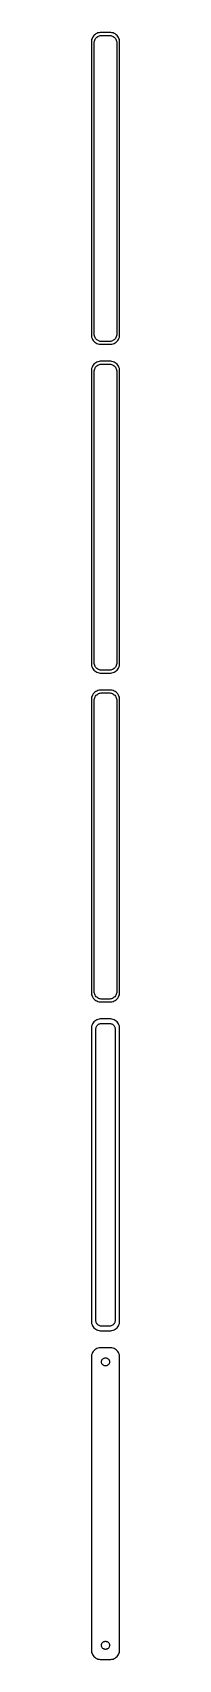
# Model space of a CAD drawing. Header units: metres. Extents: x -8 to 8, y 788 to 1648.
import ezdxf

# ---------------------------------------------------------------- set-up
doc = ezdxf.new("R2010")
doc.units = ezdxf.units.M

msp = doc.modelspace()

# ---------------------------------------------------------------- linework, layer by layer
for p, q in [((-7.34291, 1644.74), (-7.46057, 1644.13)), ((-7.14888, 1645.34), (-7.34291, 1644.74)), ((-6.88153, 1645.91), (-7.14888, 1645.34)), ((-6.54507, 1646.44), (-6.88153, 1645.91)), ((-6.14484, 1646.92), (-6.54507, 1646.44)), ((-5.68712, 1647.35), (-6.14484, 1646.92)), ((-5.7191, 1644.47), (-5.50522, 1644.93)), ((-5.17912, 1647.72), (-5.68712, 1647.35)), ((-5.50522, 1644.93), (-5.23605, 1645.35)), ((-5.23605, 1645.35), (-4.91586, 1645.74)), ((-4.62889, 1648.02), (-5.17912, 1647.72)), ((-4.91586, 1645.74), (-4.54968, 1646.08)), ((-4.04507, 1648.26), (-4.62889, 1648.02)), ((-4.54968, 1646.08), (-4.1433, 1646.38)), ((-4.1433, 1646.38), (-3.70311, 1646.62)), ((-3.4369, 1648.41), (-4.04507, 1648.26)), ((-3.70311, 1646.62), (-3.23605, 1646.8)), ((-2.81395, 1648.49), (-3.4369, 1648.41)), ((-3.23605, 1646.8), (-2.74951, 1646.93)), ((2.81395, 1648.49), (-2.81395, 1648.49)), ((-2.74951, 1646.93), (-2.25116, 1646.99)), ((-2.25116, 1646.99), (2.25116, 1646.99)), ((2.25116, 1646.99), (2.74951, 1646.93)), ((2.74951, 1646.93), (3.23605, 1646.8)), ((3.4369, 1648.41), (2.81395, 1648.49)), ((3.23605, 1646.8), (3.70311, 1646.62)), ((4.04507, 1648.26), (3.4369, 1648.41)), ((3.70311, 1646.62), (4.1433, 1646.38)), ((4.62889, 1648.02), (4.04507, 1648.26)), ((4.1433, 1646.38), (4.54968, 1646.08)), ((4.54968, 1646.08), (4.91586, 1645.74)), ((5.17912, 1647.72), (4.62889, 1648.02)), ((4.91586, 1645.74), (5.23605, 1645.35)), ((5.68712, 1647.35), (5.17912, 1647.72)), ((5.23605, 1645.35), (5.50522, 1644.93)), ((5.50522, 1644.93), (5.7191, 1644.47)), ((6.14484, 1646.92), (5.68712, 1647.35)), ((6.54507, 1646.44), (6.14484, 1646.92)), ((6.88153, 1645.91), (6.54507, 1646.44)), ((7.14888, 1645.34), (6.88153, 1645.91)), ((7.34291, 1644.74), (7.14888, 1645.34)), ((7.46057, 1644.13), (7.34291, 1644.74)), ((-7.46057, 1644.13), (-7.5, 1643.5)), ((-7.5, 1643.5), (-7.5, 1488.5)), ((-6, 1643), (-5.96844, 1643.5)), ((-6, 1489), (-6, 1643)), ((-5.96844, 1643.5), (-5.87433, 1643.99)), ((-5.87433, 1643.99), (-5.7191, 1644.47)), ((5.7191, 1644.47), (5.87433, 1643.99)), ((5.87433, 1643.99), (5.96844, 1643.5)), ((5.96844, 1643.5), (6, 1643)), ((6, 1643), (6, 1489)), ((7.5, 1643.5), (7.46057, 1644.13)), ((7.5, 1488.5), (7.5, 1643.5)), ((-7.5, 1488.5), (-7.46057, 1487.87)), ((-7.46057, 1487.87), (-7.34291, 1487.26)), ((-7.34291, 1487.26), (-7.14888, 1486.66)), ((-7.14888, 1486.66), (-6.88153, 1486.09)), ((-6.88153, 1486.09), (-6.54507, 1485.56)), ((-6.54507, 1485.56), (-6.14484, 1485.08)), ((-6.14484, 1485.08), (-5.68712, 1484.65)), ((-5.96844, 1488.5), (-6, 1489)), ((-5.87433, 1488.01), (-5.96844, 1488.5)), ((-5.7191, 1487.53), (-5.87433, 1488.01)), ((-5.50522, 1487.07), (-5.7191, 1487.53)), ((-5.68712, 1484.65), (-5.17912, 1484.28)), ((-5.23605, 1486.65), (-5.50522, 1487.07)), ((-4.91586, 1486.26), (-5.23605, 1486.65)), ((-5.17912, 1484.28), (-4.62889, 1483.98)), ((-4.54968, 1485.92), (-4.91586, 1486.26)), ((-4.62889, 1483.98), (-4.04507, 1483.74)), ((-4.1433, 1485.62), (-4.54968, 1485.92)), ((-3.70311, 1485.38), (-4.1433, 1485.62)), ((-4.04507, 1483.74), (-3.4369, 1483.59)), ((-3.23605, 1485.2), (-3.70311, 1485.38)), ((-3.4369, 1483.59), (-2.81395, 1483.51)), ((-2.74951, 1485.07), (-3.23605, 1485.2)), ((-2.81395, 1483.51), (2.81395, 1483.51)), ((-2.25116, 1485.01), (-2.74951, 1485.07)), ((2.25116, 1485.01), (-2.25116, 1485.01)), ((2.74951, 1485.07), (2.25116, 1485.01)), ((3.23605, 1485.2), (2.74951, 1485.07)), ((2.81395, 1483.51), (3.4369, 1483.59)), ((3.70311, 1485.38), (3.23605, 1485.2)), ((3.4369, 1483.59), (4.04507, 1483.74)), ((4.1433, 1485.62), (3.70311, 1485.38)), ((4.04507, 1483.74), (4.62889, 1483.98)), ((4.54968, 1485.92), (4.1433, 1485.62)), ((4.91586, 1486.26), (4.54968, 1485.92)), ((4.62889, 1483.98), (5.17912, 1484.28)), ((5.23605, 1486.65), (4.91586, 1486.26)), ((5.17912, 1484.28), (5.68712, 1484.65)), ((5.50522, 1487.07), (5.23605, 1486.65)), ((5.7191, 1487.53), (5.50522, 1487.07)), ((5.68712, 1484.65), (6.14484, 1485.08)), ((5.87433, 1488.01), (5.7191, 1487.53)), ((5.96844, 1488.5), (5.87433, 1488.01)), ((6, 1489), (5.96844, 1488.5)), ((6.14484, 1485.08), (6.54507, 1485.56)), ((6.54507, 1485.56), (6.88153, 1486.09)), ((6.88153, 1486.09), (7.14888, 1486.66)), ((7.14888, 1486.66), (7.34291, 1487.26)), ((7.34291, 1487.26), (7.46057, 1487.87)), ((7.46057, 1487.87), (7.5, 1488.5)), ((-6.54507, 1472.44), (-6.88153, 1471.91)), ((-6.14484, 1472.92), (-6.54507, 1472.44)), ((-5.68712, 1473.35), (-6.14484, 1472.92)), ((-5.17912, 1473.72), (-5.68712, 1473.35)), ((-4.62889, 1474.02), (-5.17912, 1473.72)), ((-4.04507, 1474.26), (-4.62889, 1474.02)), ((-4.54968, 1472.08), (-4.1433, 1472.38)), ((-4.1433, 1472.38), (-3.70311, 1472.62)), ((-3.4369, 1474.41), (-4.04507, 1474.26)), ((-3.70311, 1472.62), (-3.23605, 1472.8)), ((-2.81395, 1474.49), (-3.4369, 1474.41)), ((-3.23605, 1472.8), (-2.74951, 1472.93)), ((2.81395, 1474.49), (-2.81395, 1474.49)), ((-2.74951, 1472.93), (-2.25116, 1472.99)), ((-2.25116, 1472.99), (2.25116, 1472.99)), ((2.25116, 1472.99), (2.74951, 1472.93)), ((2.74951, 1472.93), (3.23605, 1472.8)), ((3.4369, 1474.41), (2.81395, 1474.49)), ((3.23605, 1472.8), (3.70311, 1472.62)), ((4.04507, 1474.26), (3.4369, 1474.41)), ((3.70311, 1472.62), (4.1433, 1472.38)), ((4.62889, 1474.02), (4.04507, 1474.26)), ((4.1433, 1472.38), (4.54968, 1472.08)), ((5.17912, 1473.72), (4.62889, 1474.02)), ((5.68712, 1473.35), (5.17912, 1473.72)), ((6.14484, 1472.92), (5.68712, 1473.35)), ((6.54507, 1472.44), (6.14484, 1472.92)), ((6.88153, 1471.91), (6.54507, 1472.44)), ((-7.46057, 1470.13), (-7.5, 1469.5)), ((-7.5, 1469.5), (-7.5, 1314.5)), ((-7.34291, 1470.74), (-7.46057, 1470.13)), ((-7.14888, 1471.34), (-7.34291, 1470.74)), ((-6.88153, 1471.91), (-7.14888, 1471.34)), ((-6, 1469), (-5.96844, 1469.5)), ((-6, 1315), (-6, 1469)), ((-5.96844, 1469.5), (-5.87433, 1469.99)), ((-5.87433, 1469.99), (-5.7191, 1470.47)), ((-5.7191, 1470.47), (-5.50522, 1470.93)), ((-5.50522, 1470.93), (-5.23605, 1471.35)), ((-5.23605, 1471.35), (-4.91586, 1471.74)), ((-4.91586, 1471.74), (-4.54968, 1472.08)), ((4.54968, 1472.08), (4.91586, 1471.74)), ((4.91586, 1471.74), (5.23605, 1471.35)), ((5.23605, 1471.35), (5.50522, 1470.93)), ((5.50522, 1470.93), (5.7191, 1470.47)), ((5.7191, 1470.47), (5.87433, 1469.99)), ((5.87433, 1469.99), (5.96844, 1469.5)), ((5.96844, 1469.5), (6, 1469)), ((6, 1469), (6, 1315)), ((7.14888, 1471.34), (6.88153, 1471.91)), ((7.34291, 1470.74), (7.14888, 1471.34)), ((7.46057, 1470.13), (7.34291, 1470.74)), ((7.5, 1469.5), (7.46057, 1470.13)), ((7.5, 1314.5), (7.5, 1469.5)), ((-7.5, 1314.5), (-7.46057, 1313.87)), ((-7.46057, 1313.87), (-7.34291, 1313.26)), ((-7.34291, 1313.26), (-7.14888, 1312.66)), ((-7.14888, 1312.66), (-6.88153, 1312.09)), ((-6.88153, 1312.09), (-6.54507, 1311.56)), ((-6.54507, 1311.56), (-6.14484, 1311.08)), ((-6.14484, 1311.08), (-5.68712, 1310.65)), ((-5.96844, 1314.5), (-6, 1315)), ((-5.87433, 1314.01), (-5.96844, 1314.5)), ((-5.7191, 1313.53), (-5.87433, 1314.01)), ((-5.50522, 1313.07), (-5.7191, 1313.53)), ((-5.68712, 1310.65), (-5.17912, 1310.28)), ((-5.23605, 1312.65), (-5.50522, 1313.07)), ((-4.91586, 1312.26), (-5.23605, 1312.65)), ((-5.17912, 1310.28), (-4.62889, 1309.98)), ((-4.54968, 1311.92), (-4.91586, 1312.26)), ((-4.62889, 1309.98), (-4.04507, 1309.74)), ((-4.1433, 1311.62), (-4.54968, 1311.92)), ((-3.70311, 1311.38), (-4.1433, 1311.62)), ((-4.04507, 1309.74), (-3.4369, 1309.59)), ((-3.23605, 1311.2), (-3.70311, 1311.38)), ((-3.4369, 1309.59), (-2.81395, 1309.51)), ((-2.74951, 1311.07), (-3.23605, 1311.2)), ((-2.81395, 1309.51), (2.81395, 1309.51)), ((-2.25116, 1311.01), (-2.74951, 1311.07)), ((2.25116, 1311.01), (-2.25116, 1311.01)), ((2.74951, 1311.07), (2.25116, 1311.01)), ((3.23605, 1311.2), (2.74951, 1311.07)), ((2.81395, 1309.51), (3.4369, 1309.59)), ((3.70311, 1311.38), (3.23605, 1311.2)), ((3.4369, 1309.59), (4.04507, 1309.74)), ((4.1433, 1311.62), (3.70311, 1311.38)), ((4.04507, 1309.74), (4.62889, 1309.98)), ((4.54968, 1311.92), (4.1433, 1311.62)), ((4.91586, 1312.26), (4.54968, 1311.92)), ((4.62889, 1309.98), (5.17912, 1310.28)), ((5.23605, 1312.65), (4.91586, 1312.26)), ((5.17912, 1310.28), (5.68712, 1310.65)), ((5.50522, 1313.07), (5.23605, 1312.65)), ((5.7191, 1313.53), (5.50522, 1313.07)), ((5.68712, 1310.65), (6.14484, 1311.08)), ((5.87433, 1314.01), (5.7191, 1313.53)), ((5.96844, 1314.5), (5.87433, 1314.01)), ((6, 1315), (5.96844, 1314.5)), ((6.14484, 1311.08), (6.54507, 1311.56)), ((6.54507, 1311.56), (6.88153, 1312.09)), ((6.88153, 1312.09), (7.14888, 1312.66)), ((7.14888, 1312.66), (7.34291, 1313.26)), ((7.34291, 1313.26), (7.46057, 1313.87)), ((7.46057, 1313.87), (7.5, 1314.5)), ((-4.04507, 1300.26), (-4.62889, 1300.02)), ((-3.4369, 1300.41), (-4.04507, 1300.26)), ((-2.81395, 1300.49), (-3.4369, 1300.41)), ((2.81395, 1300.49), (-2.81395, 1300.49)), ((3.4369, 1300.41), (2.81395, 1300.49)), ((4.04507, 1300.26), (3.4369, 1300.41)), ((4.62889, 1300.02), (4.04507, 1300.26)), ((-7.46057, 1296.13), (-7.5, 1295.5)), ((-7.5, 1295.5), (-7.5, 1140.5)), ((-7.34291, 1296.74), (-7.46057, 1296.13)), ((-7.14888, 1297.34), (-7.34291, 1296.74)), ((-6.88153, 1297.91), (-7.14888, 1297.34)), ((-6.54507, 1298.44), (-6.88153, 1297.91)), ((-6.14484, 1298.92), (-6.54507, 1298.44)), ((-5.68712, 1299.35), (-6.14484, 1298.92)), ((-6, 1295), (-5.96844, 1295.5)), ((-6, 1141), (-6, 1295)), ((-5.96844, 1295.5), (-5.87433, 1295.99)), ((-5.87433, 1295.99), (-5.7191, 1296.47)), ((-5.7191, 1296.47), (-5.50522, 1296.93)), ((-5.17912, 1299.72), (-5.68712, 1299.35)), ((-5.50522, 1296.93), (-5.23605, 1297.35)), ((-5.23605, 1297.35), (-4.91586, 1297.74)), ((-4.62889, 1300.02), (-5.17912, 1299.72)), ((-4.91586, 1297.74), (-4.54968, 1298.08)), ((-4.54968, 1298.08), (-4.1433, 1298.38)), ((-4.1433, 1298.38), (-3.70311, 1298.62)), ((-3.70311, 1298.62), (-3.23605, 1298.8)), ((-3.23605, 1298.8), (-2.74951, 1298.93)), ((-2.74951, 1298.93), (-2.25116, 1298.99)), ((-2.25116, 1298.99), (2.25116, 1298.99)), ((2.25116, 1298.99), (2.74951, 1298.93)), ((2.74951, 1298.93), (3.23605, 1298.8)), ((3.23605, 1298.8), (3.70311, 1298.62)), ((3.70311, 1298.62), (4.1433, 1298.38)), ((4.1433, 1298.38), (4.54968, 1298.08)), ((4.54968, 1298.08), (4.91586, 1297.74)), ((5.17912, 1299.72), (4.62889, 1300.02)), ((4.91586, 1297.74), (5.23605, 1297.35)), ((5.68712, 1299.35), (5.17912, 1299.72)), ((5.23605, 1297.35), (5.50522, 1296.93)), ((5.50522, 1296.93), (5.7191, 1296.47)), ((6.14484, 1298.92), (5.68712, 1299.35)), ((5.7191, 1296.47), (5.87433, 1295.99)), ((5.87433, 1295.99), (5.96844, 1295.5)), ((5.96844, 1295.5), (6, 1295)), ((6, 1295), (6, 1141)), ((6.54507, 1298.44), (6.14484, 1298.92)), ((6.88153, 1297.91), (6.54507, 1298.44)), ((7.14888, 1297.34), (6.88153, 1297.91)), ((7.34291, 1296.74), (7.14888, 1297.34)), ((7.46057, 1296.13), (7.34291, 1296.74)), ((7.5, 1295.5), (7.46057, 1296.13)), ((7.5, 1140.5), (7.5, 1295.5)), ((-7.5, 1140.5), (-7.46057, 1139.87)), ((-7.46057, 1139.87), (-7.34291, 1139.26)), ((-7.34291, 1139.26), (-7.14888, 1138.66)), ((-7.14888, 1138.66), (-6.88153, 1138.09)), ((-6.88153, 1138.09), (-6.54507, 1137.56)), ((-6.54507, 1137.56), (-6.14484, 1137.08)), ((-6.14484, 1137.08), (-5.68712, 1136.65)), ((-5.96844, 1140.5), (-6, 1141)), ((-5.87433, 1140.01), (-5.96844, 1140.5)), ((-5.7191, 1139.53), (-5.87433, 1140.01)), ((-5.50522, 1139.07), (-5.7191, 1139.53)), ((-5.68712, 1136.65), (-5.17912, 1136.28)), ((-5.23605, 1138.65), (-5.50522, 1139.07)), ((-4.91586, 1138.26), (-5.23605, 1138.65)), ((-4.54968, 1137.92), (-4.91586, 1138.26)), ((-4.1433, 1137.62), (-4.54968, 1137.92)), ((-3.70311, 1137.38), (-4.1433, 1137.62)), ((-3.23605, 1137.2), (-3.70311, 1137.38)), ((-2.74951, 1137.07), (-3.23605, 1137.2)), ((-2.25116, 1137.01), (-2.74951, 1137.07)), ((2.25116, 1137.01), (-2.25116, 1137.01)), ((2.74951, 1137.07), (2.25116, 1137.01)), ((3.23605, 1137.2), (2.74951, 1137.07)), ((3.70311, 1137.38), (3.23605, 1137.2)), ((4.1433, 1137.62), (3.70311, 1137.38)), ((4.54968, 1137.92), (4.1433, 1137.62)), ((4.91586, 1138.26), (4.54968, 1137.92)), ((5.23605, 1138.65), (4.91586, 1138.26)), ((5.17912, 1136.28), (5.68712, 1136.65)), ((5.50522, 1139.07), (5.23605, 1138.65)), ((5.7191, 1139.53), (5.50522, 1139.07)), ((5.68712, 1136.65), (6.14484, 1137.08)), ((5.87433, 1140.01), (5.7191, 1139.53)), ((5.96844, 1140.5), (5.87433, 1140.01)), ((6, 1141), (5.96844, 1140.5)), ((6.14484, 1137.08), (6.54507, 1137.56)), ((6.54507, 1137.56), (6.88153, 1138.09)), ((6.88153, 1138.09), (7.14888, 1138.66)), ((7.14888, 1138.66), (7.34291, 1139.26)), ((7.34291, 1139.26), (7.46057, 1139.87)), ((7.46057, 1139.87), (7.5, 1140.5)), ((-5.17912, 1136.28), (-4.62889, 1135.98)), ((-4.62889, 1135.98), (-4.04507, 1135.74)), ((-4.04507, 1135.74), (-3.4369, 1135.59)), ((-3.4369, 1135.59), (-2.81395, 1135.51)), ((-2.81395, 1135.51), (2.81395, 1135.51)), ((2.81395, 1135.51), (3.4369, 1135.59)), ((3.4369, 1135.59), (4.04507, 1135.74)), ((4.04507, 1135.74), (4.62889, 1135.98)), ((4.62889, 1135.98), (5.17912, 1136.28)), ((-7.46057, 1122.13), (-7.5, 1121.5)), ((-7.5, 1121.5), (-7.5, 966.5)), ((-7.34291, 1122.74), (-7.46057, 1122.13)), ((-7.14888, 1123.34), (-7.34291, 1122.74)), ((-6.88153, 1123.91), (-7.14888, 1123.34)), ((-6.54507, 1124.44), (-6.88153, 1123.91)), ((-6.14484, 1124.92), (-6.54507, 1124.44)), ((-5.68712, 1125.35), (-6.14484, 1124.92)), ((-5.17912, 1125.72), (-5.68712, 1125.35)), ((-4.62889, 1126.02), (-5.17912, 1125.72)), ((-5.11292, 1121), (-5.08836, 1121.39)), ((-5.11292, 967), (-5.11292, 1121)), ((-5.08836, 1121.39), (-5.01512, 1121.77)), ((-5.01512, 1121.77), (-4.89432, 1122.15)), ((-4.89432, 1122.15), (-4.72786, 1122.5)), ((-4.72786, 1122.5), (-4.5184, 1122.83)), ((-4.04507, 1126.26), (-4.62889, 1126.02)), ((-4.5184, 1122.83), (-4.26921, 1123.13)), ((-4.26921, 1123.13), (-3.98424, 1123.4)), ((-3.4369, 1126.41), (-4.04507, 1126.26)), ((-3.98424, 1123.4), (-3.66798, 1123.63)), ((-3.66798, 1123.63), (-3.32541, 1123.82)), ((-2.81395, 1126.49), (-3.4369, 1126.41)), ((-3.32541, 1123.82), (-2.96194, 1123.96)), ((-2.96194, 1123.96), (-2.5833, 1124.06)), ((2.81395, 1126.49), (-2.81395, 1126.49)), ((-2.5833, 1124.06), (-2.19545, 1124.11)), ((-2.19545, 1124.11), (2.19545, 1124.11)), ((2.19545, 1124.11), (2.5833, 1124.06)), ((2.5833, 1124.06), (2.96194, 1123.96)), ((3.4369, 1126.41), (2.81395, 1126.49)), ((2.96194, 1123.96), (3.32541, 1123.82)), ((3.32541, 1123.82), (3.66798, 1123.63)), ((4.04507, 1126.26), (3.4369, 1126.41)), ((3.66798, 1123.63), (3.98424, 1123.4)), ((3.98424, 1123.4), (4.26921, 1123.13)), ((4.62889, 1126.02), (4.04507, 1126.26)), ((4.26921, 1123.13), (4.5184, 1122.83)), ((4.5184, 1122.83), (4.72786, 1122.5)), ((5.17912, 1125.72), (4.62889, 1126.02)), ((4.72786, 1122.5), (4.89432, 1122.15)), ((4.89432, 1122.15), (5.01512, 1121.77)), ((5.01512, 1121.77), (5.08836, 1121.39)), ((5.08836, 1121.39), (5.11292, 1121)), ((5.11292, 1121), (5.11292, 967)), ((5.68712, 1125.35), (5.17912, 1125.72)), ((6.14484, 1124.92), (5.68712, 1125.35)), ((6.54507, 1124.44), (6.14484, 1124.92)), ((6.88153, 1123.91), (6.54507, 1124.44)), ((7.14888, 1123.34), (6.88153, 1123.91)), ((7.34291, 1122.74), (7.14888, 1123.34)), ((7.46057, 1122.13), (7.34291, 1122.74)), ((7.5, 1121.5), (7.46057, 1122.13)), ((7.5, 966.5), (7.5, 1121.5)), ((-7.5, 966.5), (-7.46057, 965.873)), ((-7.46057, 965.873), (-7.34291, 965.257)), ((-7.34291, 965.257), (-7.14888, 964.659)), ((-7.14888, 964.659), (-6.88153, 964.091)), ((-5.08836, 966.61), (-5.11292, 967)), ((-5.01512, 966.226), (-5.08836, 966.61)), ((-4.89432, 965.854), (-5.01512, 966.226)), ((-4.72786, 965.5), (-4.89432, 965.854)), ((-4.5184, 965.17), (-4.72786, 965.5)), ((-4.26921, 964.869), (-4.5184, 965.17)), ((-3.98424, 964.601), (-4.26921, 964.869)), ((-3.66798, 964.372), (-3.98424, 964.601)), ((-3.32541, 964.183), (-3.66798, 964.372)), ((3.66798, 964.372), (3.32541, 964.183)), ((3.98424, 964.601), (3.66798, 964.372)), ((4.26921, 964.869), (3.98424, 964.601)), ((4.5184, 965.17), (4.26921, 964.869)), ((4.72786, 965.5), (4.5184, 965.17)), ((4.89432, 965.854), (4.72786, 965.5)), ((5.01512, 966.226), (4.89432, 965.854)), ((5.08836, 966.61), (5.01512, 966.226)), ((5.11292, 967), (5.08836, 966.61)), ((6.88153, 964.091), (7.14888, 964.659)), ((7.14888, 964.659), (7.34291, 965.257)), ((7.34291, 965.257), (7.46057, 965.873)), ((7.46057, 965.873), (7.5, 966.5)), ((-6.88153, 964.091), (-6.54507, 963.561)), ((-6.54507, 963.561), (-6.14484, 963.077)), ((-6.14484, 963.077), (-5.68712, 962.647)), ((-5.68712, 962.647), (-5.17912, 962.278)), ((-5.17912, 962.278), (-4.62889, 961.976)), ((-4.62889, 961.976), (-4.04507, 961.745)), ((-4.04507, 961.745), (-3.4369, 961.589)), ((-3.4369, 961.589), (-2.81395, 961.51)), ((-2.96194, 964.039), (-3.32541, 964.183)), ((-2.5833, 963.942), (-2.96194, 964.039)), ((-2.81395, 961.51), (2.81395, 961.51)), ((-2.19545, 963.893), (-2.5833, 963.942)), ((2.19545, 963.893), (-2.19545, 963.893)), ((2.5833, 963.942), (2.19545, 963.893)), ((2.96194, 964.039), (2.5833, 963.942)), ((2.81395, 961.51), (3.4369, 961.589)), ((3.32541, 964.183), (2.96194, 964.039)), ((3.4369, 961.589), (4.04507, 961.745)), ((4.04507, 961.745), (4.62889, 961.976)), ((4.62889, 961.976), (5.17912, 962.278)), ((5.17912, 962.278), (5.68712, 962.647)), ((5.68712, 962.647), (6.14484, 963.077)), ((6.14484, 963.077), (6.54507, 963.561)), ((6.54507, 963.561), (6.88153, 964.091)), ((-7.46057, 948.127), (-7.5, 947.5)), ((-7.5, 947.5), (-7.5, 792.5)), ((-7.34291, 948.743), (-7.46057, 948.127)), ((-7.14888, 949.341), (-7.34291, 948.743)), ((-6.88153, 949.909), (-7.14888, 949.341)), ((-6.54507, 950.439), (-6.88153, 949.909)), ((-6.14484, 950.923), (-6.54507, 950.439)), ((-5.68712, 951.353), (-6.14484, 950.923)), ((-5.17912, 951.722), (-5.68712, 951.353)), ((-4.62889, 952.024), (-5.17912, 951.722)), ((-4.04507, 952.255), (-4.62889, 952.024)), ((-3.4369, 952.411), (-4.04507, 952.255)), ((-2.81395, 952.49), (-3.4369, 952.411)), ((2.81395, 952.49), (-2.81395, 952.49)), ((-0.659836, 947.031), (-0.400101, 947.097)), ((-0.400101, 947.097), (-0.134064, 947.131)), ((-0.134064, 947.131), (0.134064, 947.131)), ((0.134064, 947.131), (0.400101, 947.097)), ((0.400101, 947.097), (0.659836, 947.031)), ((3.4369, 952.411), (2.81395, 952.49)), ((4.04507, 952.255), (3.4369, 952.411)), ((4.62889, 952.024), (4.04507, 952.255)), ((5.17912, 951.722), (4.62889, 952.024)), ((5.68712, 951.353), (5.17912, 951.722)), ((6.14484, 950.923), (5.68712, 951.353)), ((6.54507, 950.439), (6.14484, 950.923)), ((6.88153, 949.909), (6.54507, 950.439)), ((7.14888, 949.341), (6.88153, 949.909)), ((7.34291, 948.743), (7.14888, 949.341)), ((7.46057, 948.127), (7.34291, 948.743)), ((7.5, 947.5), (7.46057, 948.127)), ((7.5, 792.5), (7.5, 947.5)), ((-2.13528, 945), (-2.11845, 945.268)), ((-2.11845, 944.732), (-2.13528, 945)), ((-2.11845, 945.268), (-2.06821, 945.531)), ((-2.06821, 944.469), (-2.11845, 944.732)), ((-2.06821, 945.531), (-1.98534, 945.786)), ((-1.98534, 944.214), (-2.06821, 944.469)), ((-1.98534, 945.786), (-1.87117, 946.029)), ((-1.87117, 943.971), (-1.98534, 944.214)), ((-1.87117, 946.029), (-1.72748, 946.255)), ((-1.72748, 943.745), (-1.87117, 943.971)), ((-1.72748, 946.255), (-1.55655, 946.462)), ((-1.55655, 943.538), (-1.72748, 943.745)), ((-1.55655, 946.462), (-1.36108, 946.645)), ((-1.36108, 943.355), (-1.55655, 943.538)), ((-1.36108, 946.645), (-1.14413, 946.803)), ((-1.14413, 943.197), (-1.36108, 943.355)), ((-1.14413, 946.803), (-0.909149, 946.932)), ((-0.909149, 943.068), (-1.14413, 943.197)), ((-0.909149, 946.932), (-0.659836, 947.031)), ((-0.659836, 942.969), (-0.909149, 943.068)), ((-0.400101, 942.903), (-0.659836, 942.969)), ((-0.134064, 942.869), (-0.400101, 942.903)), ((0.134064, 942.869), (-0.134064, 942.869)), ((0.400101, 942.903), (0.134064, 942.869)), ((0.659836, 942.969), (0.400101, 942.903)), ((0.659836, 947.031), (0.909149, 946.932)), ((0.909149, 943.068), (0.659836, 942.969)), ((0.909149, 946.932), (1.14413, 946.803)), ((1.14413, 943.197), (0.909149, 943.068)), ((1.14413, 946.803), (1.36108, 946.645)), ((1.36108, 943.355), (1.14413, 943.197)), ((1.36108, 946.645), (1.55655, 946.462)), ((1.55655, 943.538), (1.36108, 943.355)), ((1.55655, 946.462), (1.72748, 946.255)), ((1.72748, 943.745), (1.55655, 943.538)), ((1.72748, 946.255), (1.87117, 946.029)), ((1.87117, 943.971), (1.72748, 943.745)), ((1.87117, 946.029), (1.98534, 945.786)), ((1.98534, 944.214), (1.87117, 943.971)), ((1.98534, 945.786), (2.06821, 945.531)), ((2.06821, 944.469), (1.98534, 944.214)), ((2.06821, 945.531), (2.11845, 945.268)), ((2.11845, 944.732), (2.06821, 944.469)), ((2.11845, 945.268), (2.13528, 945)), ((2.13528, 945), (2.11845, 944.732)), ((-7.5, 792.5), (-7.46057, 791.873)), ((-2.13528, 795), (-2.11845, 795.268)), ((-2.11845, 794.732), (-2.13528, 795)), ((-2.11845, 795.268), (-2.06821, 795.531)), ((-2.06821, 794.469), (-2.11845, 794.732)), ((-2.06821, 795.531), (-1.98534, 795.786)), ((-1.98534, 794.214), (-2.06821, 794.469)), ((-1.98534, 795.786), (-1.87117, 796.029)), ((-1.87117, 793.971), (-1.98534, 794.214)), ((-1.87117, 796.029), (-1.72748, 796.255)), ((-1.72748, 793.745), (-1.87117, 793.971)), ((-1.72748, 796.255), (-1.55655, 796.462)), ((-1.55655, 793.538), (-1.72748, 793.745)), ((-1.55655, 796.462), (-1.36108, 796.645)), ((-1.36108, 793.355), (-1.55655, 793.538)), ((-1.36108, 796.645), (-1.14413, 796.803)), ((-1.14413, 793.197), (-1.36108, 793.355)), ((-1.14413, 796.803), (-0.909149, 796.932)), ((-0.909149, 793.068), (-1.14413, 793.197)), ((-0.909149, 796.932), (-0.659836, 797.031)), ((-0.659836, 792.969), (-0.909149, 793.068)), ((-0.659836, 797.031), (-0.400101, 797.097)), ((-0.400101, 792.903), (-0.659836, 792.969)), ((-0.400101, 797.097), (-0.134064, 797.131)), ((-0.134064, 792.869), (-0.400101, 792.903)), ((-0.134064, 797.131), (0.134064, 797.131)), ((0.134064, 792.869), (-0.134064, 792.869)), ((0.134064, 797.131), (0.400101, 797.097)), ((0.400101, 792.903), (0.134064, 792.869)), ((0.400101, 797.097), (0.659836, 797.031)), ((0.659836, 792.969), (0.400101, 792.903)), ((0.659836, 797.031), (0.909149, 796.932)), ((0.909149, 793.068), (0.659836, 792.969)), ((0.909149, 796.932), (1.14413, 796.803)), ((1.14413, 793.197), (0.909149, 793.068)), ((1.14413, 796.803), (1.36108, 796.645)), ((1.36108, 793.355), (1.14413, 793.197)), ((1.36108, 796.645), (1.55655, 796.462)), ((1.55655, 793.538), (1.36108, 793.355)), ((1.55655, 796.462), (1.72748, 796.255)), ((1.72748, 793.745), (1.55655, 793.538)), ((1.72748, 796.255), (1.87117, 796.029)), ((1.87117, 793.971), (1.72748, 793.745)), ((1.87117, 796.029), (1.98534, 795.786)), ((1.98534, 794.214), (1.87117, 793.971)), ((1.98534, 795.786), (2.06821, 795.531)), ((2.06821, 794.469), (1.98534, 794.214)), ((2.06821, 795.531), (2.11845, 795.268)), ((2.11845, 794.732), (2.06821, 794.469)), ((2.11845, 795.268), (2.13528, 795)), ((2.13528, 795), (2.11845, 794.732)), ((7.46057, 791.873), (7.5, 792.5)), ((-7.46057, 791.873), (-7.34291, 791.257)), ((-7.34291, 791.257), (-7.14888, 790.659)), ((-7.14888, 790.659), (-6.88153, 790.091)), ((-6.88153, 790.091), (-6.54507, 789.561)), ((-6.54507, 789.561), (-6.14484, 789.077)), ((-6.14484, 789.077), (-5.68712, 788.647)), ((-5.68712, 788.647), (-5.17912, 788.278)), ((-5.17912, 788.278), (-4.62889, 787.976)), ((-4.62889, 787.976), (-4.04507, 787.745)), ((-4.04507, 787.745), (-3.4369, 787.589)), ((-3.4369, 787.589), (-2.81395, 787.51)), ((-2.81395, 787.51), (2.81395, 787.51)), ((2.81395, 787.51), (3.4369, 787.589)), ((3.4369, 787.589), (4.04507, 787.745)), ((4.04507, 787.745), (4.62889, 787.976)), ((4.62889, 787.976), (5.17912, 788.278)), ((5.17912, 788.278), (5.68712, 788.647)), ((5.68712, 788.647), (6.14484, 789.077)), ((6.14484, 789.077), (6.54507, 789.561)), ((6.54507, 789.561), (6.88153, 790.091)), ((6.88153, 790.091), (7.14888, 790.659)), ((7.14888, 790.659), (7.34291, 791.257)), ((7.34291, 791.257), (7.46057, 791.873))]:
    msp.add_line(p, q)

doc.saveas('drawing.dxf')
